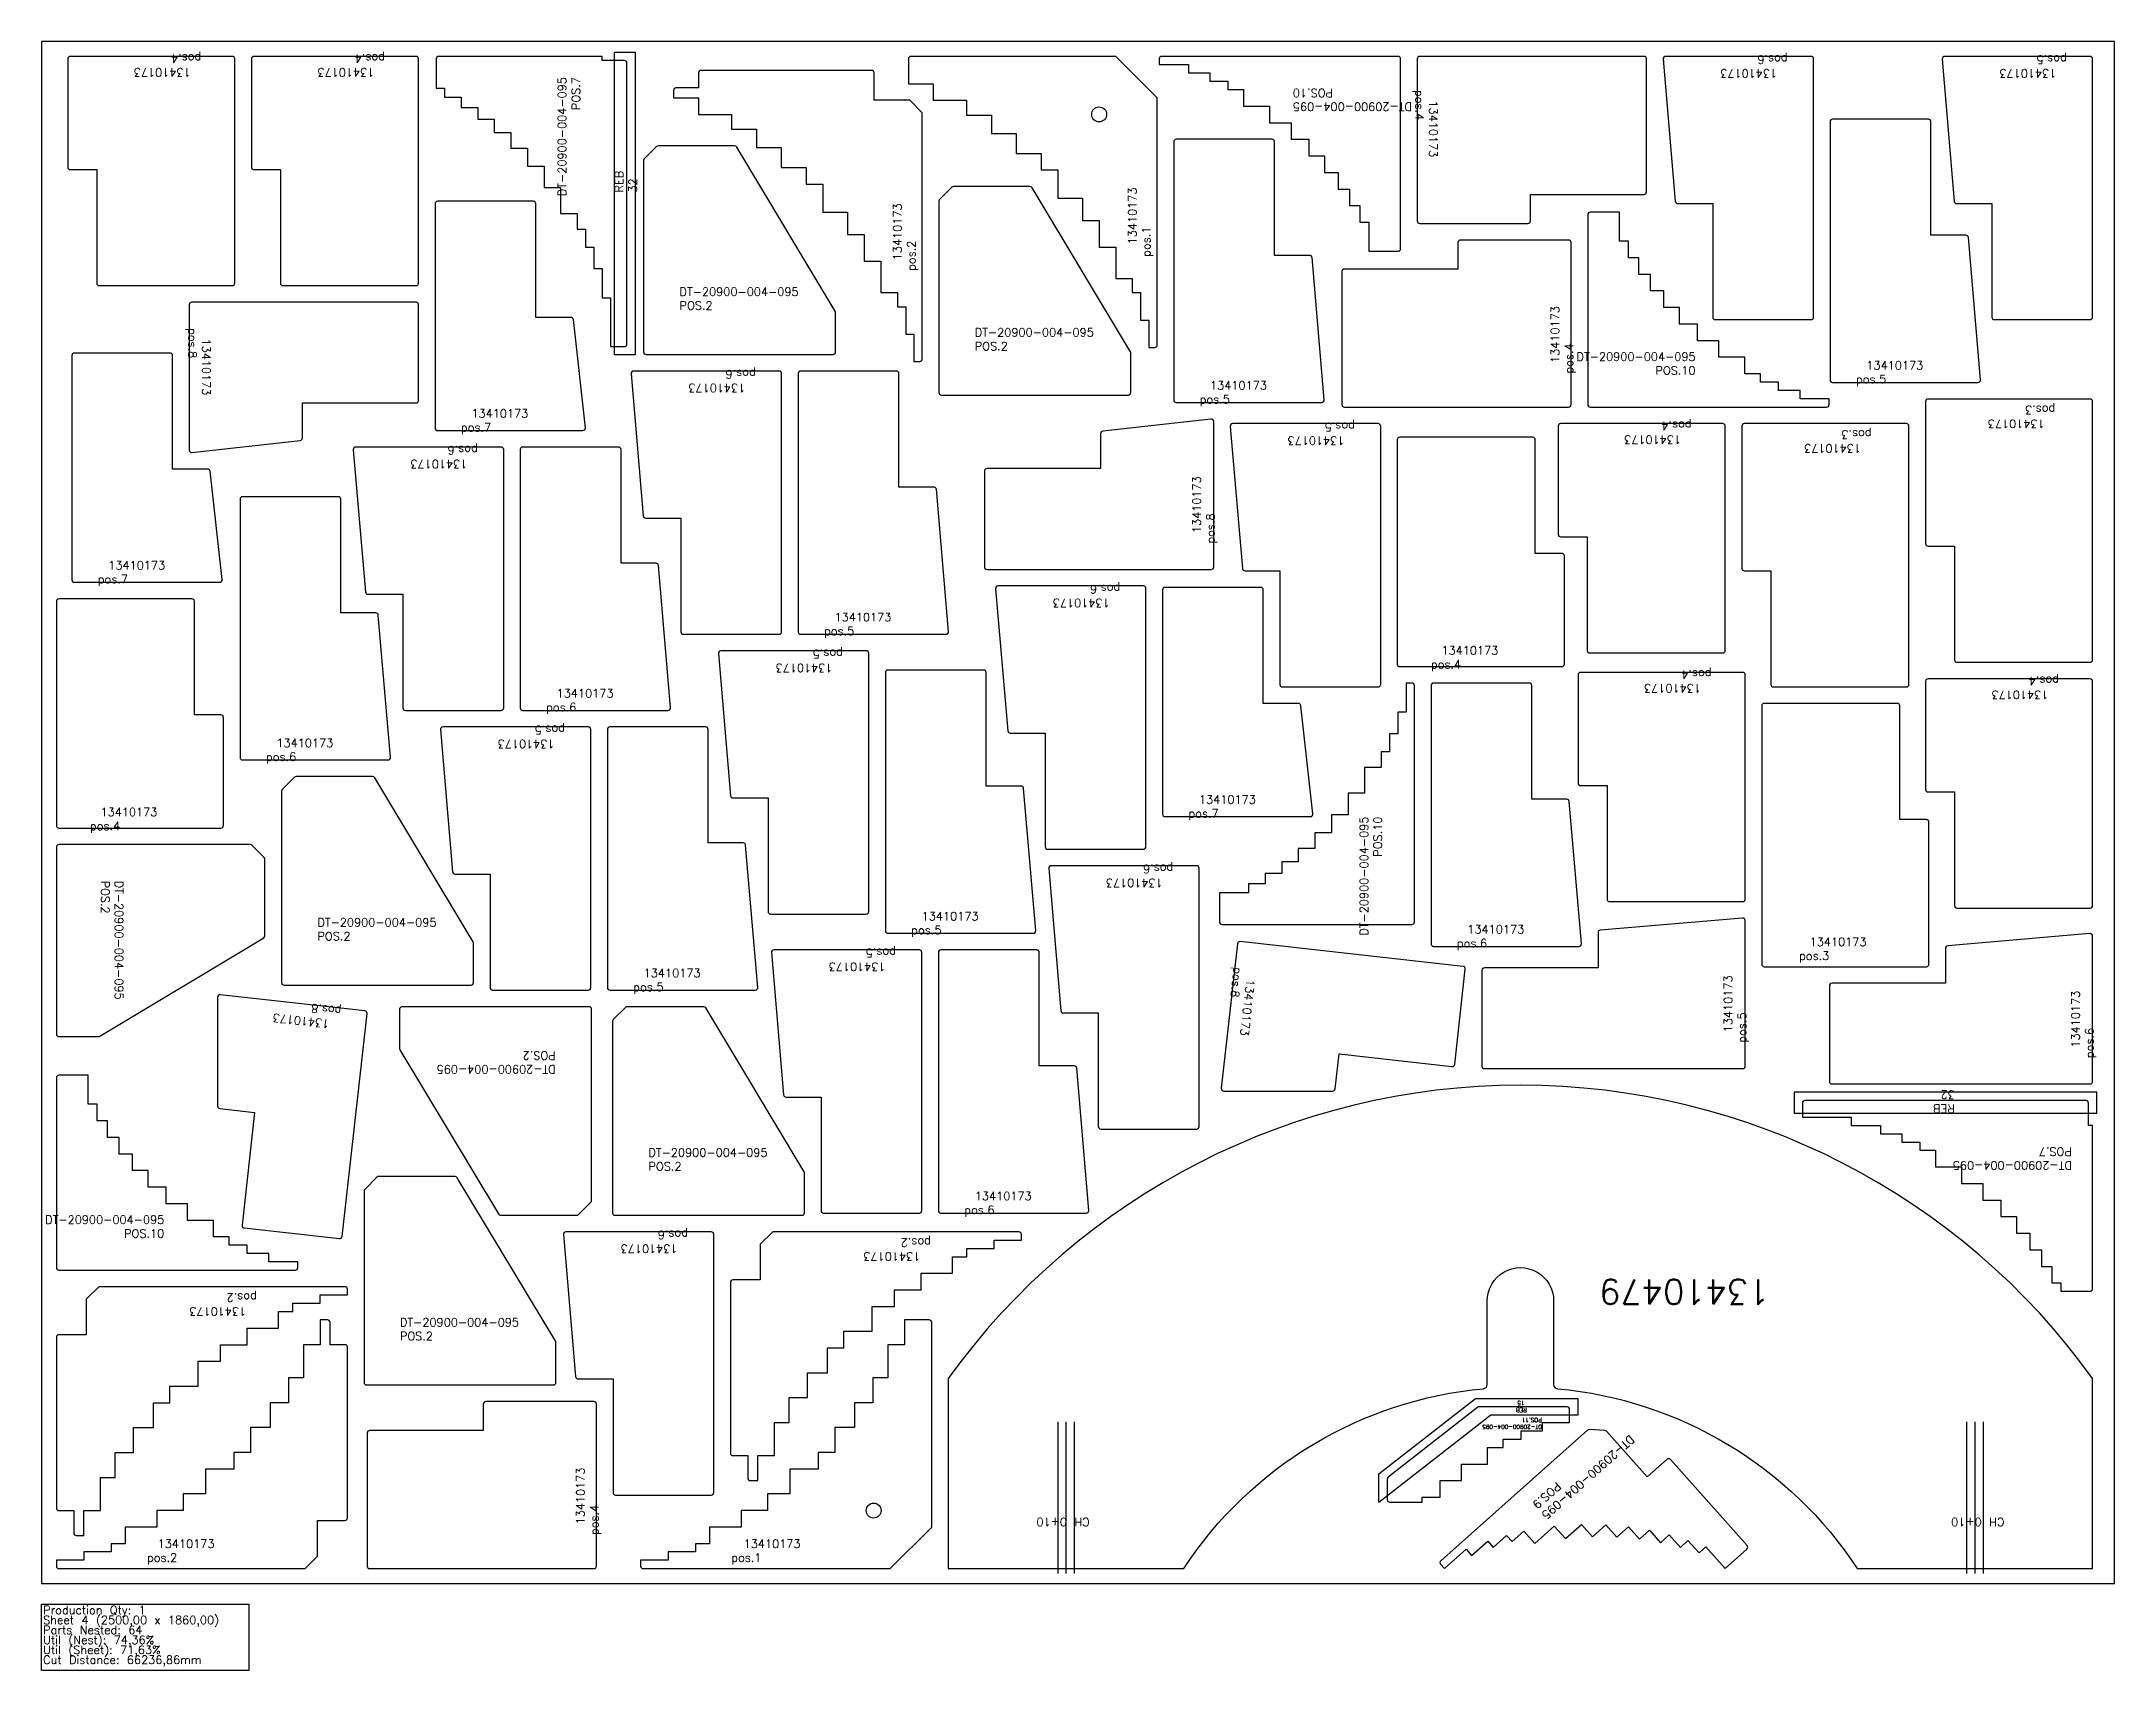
# Model space of a CAD drawing. Header units: millimetres. Extents: x 7875 to 10375, y -105 to 1860.
import ezdxf

# ---------------------------------------------------------------- set-up
doc = ezdxf.new("R2010")
doc.units = ezdxf.units.MM
for name, color, linetype in [('13410173', 7, 'Continuous'), ('13410479', 7, 'Continuous'), ('Chanfro', 7, 'Continuous'), ('DT-20900-004-095', 7, 'Continuous'), ('Rebaixo', 6, 'Continuous'), ('sheet', 24, 'Continuous'), ('Stats', 7, 'Continuous'), ('Texto', 7, 'Continuous')]:
    doc.layers.add(name, color=color, linetype=linetype)
doc.styles.get("Standard").update_dxf_attribs({"font": 'txt.shx'})

msp = doc.modelspace()

# ---------------------------------------------------------------- linework, layer by layer
at = {"layer": '13410173', "color": 1}
for points in [[(7941.7, 1568.5, 0.414214), (7944.7, 1565.5), (8105.2, 1565.5, 0.414214), (8108.2, 1568.5), (8108.2, 1839, 0.414214), (8105.2, 1842), (7909.7, 1842, 0.414214), (7906.7, 1839), (7906.7, 1708.5, 0.414214), (7909.7, 1705.5), (7941.7, 1705.5)], [(8163.2, 1568.5, 0.414214), (8166.2, 1565.5), (8326.7, 1565.5, 0.414214), (8329.7, 1568.5), (8329.7, 1839, 0.414214), (8326.7, 1842), (8131.2, 1842, 0.414214), (8128.2, 1839), (8128.2, 1708.5, 0.414214), (8131.2, 1705.5), (8163.2, 1705.5)], [(8922.2, 1789), (8879.2, 1789), (8879.2, 1822, 0.414214), (8876.2, 1825), (8670.2, 1825, 0.414214), (8667.2, 1822), (8667.2, 1804), (8640.2, 1804, 0.414214), (8637.2, 1801), (8637.2, 1792), (8667.2, 1792), (8667.2, 1772), (8707.2, 1772), (8707.2, 1754), (8737.2, 1754), (8737.2, 1732), (8767.2, 1732), (8767.2, 1708), (8797.2, 1708), (8797.2, 1688), (8817.2, 1688), (8817.2, 1654), (8847.2, 1654), (8847.2, 1627), (8867.2, 1627), (8867.2, 1595), (8887.2, 1595), (8887.2, 1557), (8907.2, 1557), (8907.2, 1540), (8917.2, 1540), (8917.2, 1507), (8927.2, 1507), (8927.2, 1474), (8934.2, 1474, 0.414214), (8937.2, 1477), (8937.2, 1774)], [(9220.5, 1792), (9170.5, 1842), (8923.5, 1842, 0.414214), (8920.5, 1839), (8920.5, 1809), (8950.5, 1809), (8950.5, 1789), (8990.5, 1789), (8990.5, 1771), (9020.5, 1771), (9020.5, 1749), (9050.5, 1749), (9050.5, 1725), (9080.5, 1725), (9080.5, 1705), (9100.5, 1705), (9100.5, 1671), (9130.5, 1671), (9130.5, 1644), (9150.5, 1644), (9150.5, 1612), (9170.5, 1612), (9170.5, 1574), (9190.5, 1574), (9190.5, 1557), (9200.5, 1557), (9200.5, 1524), (9210.5, 1524), (9210.5, 1491), (9217.5, 1491, 0.414214), (9220.5, 1494)], [(9807.6, 1675.5, 0.414214), (9810.6, 1678.5), (9810.6, 1839, 0.414214), (9807.6, 1842), (9537.1, 1842, 0.414214), (9534.1, 1839), (9534.1, 1643.5, 0.414214), (9537.1, 1640.5), (9667.6, 1640.5, 0.414214), (9670.6, 1643.5), (9670.6, 1675.5)], [(9845.3, 1667.2, 0.389525), (9848.3, 1664.5), (9890.5, 1664.5), (9890.5, 1527.5, 0.414214), (9893.5, 1524.5), (10009, 1524.5, 0.414214), (10012, 1527.5), (10012, 1839, 0.414214), (10009, 1842), (9833.7, 1842, 0.439341), (9830.7, 1838.7)], [(10181.8, 1667.2, 0.389525), (10184.8, 1664.5), (10227.1, 1664.5), (10227.1, 1527.5, 0.414214), (10230.1, 1524.5), (10345.6, 1524.5, 0.414214), (10348.6, 1527.5), (10348.6, 1839, 0.414214), (10345.6, 1842), (10170.2, 1842, 0.439341), (10167.2, 1838.7)], [(10198.8, 1623.5, 0.389525), (10195.8, 1626.2), (10153.5, 1626.2), (10153.5, 1763.2, 0.414214), (10150.5, 1766.2), (10035, 1766.2, 0.414214), (10032, 1763.2), (10032, 1451.7, 0.414214), (10035, 1448.7), (10210.4, 1448.7, 0.439341), (10213.4, 1452)], [(9407.2, 1599.3, 0.389525), (9404.2, 1602), (9362, 1602), (9362, 1739, 0.414214), (9359, 1742), (9243.5, 1742, 0.414214), (9240.5, 1739), (9240.5, 1427.5, 0.414214), (9243.5, 1424.5), (9418.9, 1424.5, 0.439341), (9421.8, 1427.8)], [(8528, 1390.7, 0.447008), (8531, 1394), (8516.5, 1524.5, 0.382162), (8513.5, 1527.2), (8471.2, 1527.2), (8471.2, 1664.2, 0.414214), (8468.2, 1667.2), (8352.7, 1667.2, 0.414214), (8349.7, 1664.2), (8349.7, 1393.7, 0.414214), (8352.7, 1390.7)], [(9446.2, 1585.5, 0.414214), (9443.2, 1582.5), (9443.2, 1422, 0.414214), (9446.2, 1419), (9716.7, 1419, 0.414214), (9719.7, 1422), (9719.7, 1617.5, 0.414214), (9716.7, 1620.5), (9586.2, 1620.5, 0.414214), (9583.2, 1617.5), (9583.2, 1585.5)], [(8053.2, 1367.2, 0.447008), (8056.5, 1364.2), (8187, 1378.7, 0.382162), (8189.7, 1381.7), (8189.7, 1424), (8326.7, 1424, 0.414214), (8329.7, 1427), (8329.7, 1542.5, 0.414214), (8326.7, 1545.5), (8056.2, 1545.5, 0.414214), (8053.2, 1542.5)], [(8090, 1207.7, 0.447008), (8093, 1211), (8078.5, 1341.5, 0.382162), (8075.5, 1344.2), (8033.2, 1344.2), (8033.2, 1481.2, 0.414214), (8030.2, 1484.2), (7914.7, 1484.2, 0.414214), (7911.7, 1481.2), (7911.7, 1210.7, 0.414214), (7914.7, 1207.7)], [(8600.8, 1287.7, 0.389525), (8603.8, 1285), (8646.1, 1285), (8646.1, 1148, 0.414214), (8649.1, 1145), (8764.6, 1145, 0.414214), (8767.6, 1148), (8767.6, 1459.5, 0.414214), (8764.6, 1462.5), (8589.2, 1462.5, 0.439341), (8586.2, 1459.2)], [(8954.3, 1319.8, 0.389525), (8951.3, 1322.5), (8909.1, 1322.5), (8909.1, 1459.5, 0.414214), (8906.1, 1462.5), (8790.6, 1462.5, 0.414214), (8787.6, 1459.5), (8787.6, 1148, 0.414214), (8790.6, 1145), (8965.9, 1145, 0.439341), (8968.9, 1148.3)], [(10150.1, 1251.2), (10182.1, 1251.2), (10182.1, 1114.2, 0.414214), (10185.1, 1111.2), (10345.6, 1111.2, 0.414214), (10348.6, 1114.2), (10348.6, 1425.7, 0.414214), (10345.6, 1428.7), (10150.1, 1428.7, 0.414214), (10147.1, 1425.7), (10147.1, 1254.2, 0.414214)], [(9288.7, 1401.5, 0.447008), (9285.3, 1404.5), (9154.8, 1390, 0.382162), (9152.2, 1387), (9152.2, 1344.7), (9015.2, 1344.7, 0.414214), (9012.2, 1341.7), (9012.2, 1226.2, 0.414214), (9015.2, 1223.2), (9285.7, 1223.2, 0.414214), (9288.7, 1226.2)], [(9323.3, 1224.2, 0.389525), (9326.3, 1221.5), (9368.5, 1221.5), (9368.5, 1084.5, 0.414214), (9371.5, 1081.5), (9487, 1081.5, 0.414214), (9490, 1084.5), (9490, 1396, 0.414214), (9487, 1399), (9311.7, 1399, 0.439341), (9308.7, 1395.7)], [(9676.5, 1379.5, 0.414214), (9673.5, 1382.5), (9513, 1382.5, 0.414214), (9510, 1379.5), (9510, 1109, 0.414214), (9513, 1106), (9708.5, 1106, 0.414214), (9711.5, 1109), (9711.5, 1239.5, 0.414214), (9708.5, 1242.5), (9676.5, 1242.5)], [(9739.1, 1125.5, 0.414214), (9742.1, 1122.5), (9902.6, 1122.5, 0.414214), (9905.6, 1125.5), (9905.6, 1396, 0.414214), (9902.6, 1399), (9707.1, 1399, 0.414214), (9704.1, 1396), (9704.1, 1265.5, 0.414214), (9707.1, 1262.5), (9739.1, 1262.5)], [(9928.6, 1221.5), (9960.6, 1221.5), (9960.6, 1084.5, 0.414214), (9963.6, 1081.5), (10124.1, 1081.5, 0.414214), (10127.1, 1084.5), (10127.1, 1396, 0.414214), (10124.1, 1399), (9928.6, 1399, 0.414214), (9925.6, 1396), (9925.6, 1224.5, 0.414214)], [(8265.7, 1196, 0.389525), (8268.6, 1193.2), (8310.9, 1193.2), (8310.9, 1056.2, 0.414214), (8313.9, 1053.2), (8429.4, 1053.2, 0.414214), (8432.4, 1056.2), (8432.4, 1367.7, 0.414214), (8429.4, 1370.7), (8254, 1370.7, 0.439341), (8251, 1367.5)], [(8619.1, 1228, 0.389525), (8616.1, 1230.7), (8573.9, 1230.7), (8573.9, 1367.7, 0.414214), (8570.9, 1370.7), (8455.4, 1370.7, 0.414214), (8452.4, 1367.7), (8452.4, 1056.2, 0.414214), (8455.4, 1053.2), (8630.8, 1053.2, 0.439341), (8633.7, 1056.5)], [(8281.2, 1168.1, 0.389525), (8278.2, 1170.8), (8236, 1170.8), (8236, 1307.8, 0.414214), (8233, 1310.8), (8117.5, 1310.8, 0.414214), (8114.5, 1307.8), (8114.5, 996.3, 0.414214), (8117.5, 993.3), (8292.9, 993.3, 0.439341), (8295.9, 996.6)], [(9040.3, 1028.4, 0.389525), (9043.3, 1025.7), (9085.5, 1025.7), (9085.5, 888.7, 0.414214), (9088.5, 885.7), (9204, 885.7, 0.414214), (9207, 888.7), (9207, 1200.2, 0.414214), (9204, 1203.2), (9028.7, 1203.2, 0.439341), (9025.7, 1199.9)], [(9405.4, 925, 0.447008), (9408.3, 928.3), (9393.8, 1058.8, 0.382162), (9390.9, 1061.5), (9348.5, 1061.5), (9348.5, 1198.5, 0.414214), (9345.5, 1201.5), (9230, 1201.5, 0.414214), (9227, 1198.5), (9227, 928, 0.414214), (9230, 925)], [(8059.5, 1184.7, 0.414214), (8056.5, 1187.7), (7896, 1187.7, 0.414214), (7893, 1184.7), (7893, 914.2, 0.414214), (7896, 911.2), (8091.5, 911.2, 0.414214), (8094.5, 914.2), (8094.5, 1044.7, 0.414214), (8091.5, 1047.7), (8059.5, 1047.7)], [(8705.9, 950.2, 0.389525), (8708.9, 947.5), (8751.2, 947.5), (8751.2, 810.5, 0.414214), (8754.2, 807.5), (8869.7, 807.5, 0.414214), (8872.7, 810.5), (8872.7, 1122, 0.414214), (8869.7, 1125), (8694.3, 1125, 0.439341), (8691.3, 1121.7)], [(9059.4, 959.1, 0.389525), (9056.4, 961.8), (9014.2, 961.8), (9014.2, 1098.8, 0.414214), (9011.2, 1101.8), (8895.7, 1101.8, 0.414214), (8892.7, 1098.8), (8892.7, 787.3, 0.414214), (8895.7, 784.3), (9071, 784.3, 0.439341), (9074, 787.6)], [(9717.4, 943.3, 0.389525), (9714.4, 946), (9672.2, 946), (9672.2, 1083, 0.414214), (9669.2, 1086), (9553.7, 1086, 0.414214), (9550.7, 1083), (9550.7, 771.5, 0.414214), (9553.7, 768.5), (9729, 768.5, 0.439341), (9732, 771.8)], [(9763.1, 825.5, 0.414214), (9766.1, 822.5), (9926.6, 822.5, 0.414214), (9929.6, 825.5), (9929.6, 1096, 0.414214), (9926.6, 1099), (9731.1, 1099, 0.414214), (9728.1, 1096), (9728.1, 965.5, 0.414214), (9731.1, 962.5), (9763.1, 962.5)], [(10182.1, 817.7, 0.414214), (10185.1, 814.7), (10345.6, 814.7, 0.414214), (10348.6, 817.7), (10348.6, 1088.2, 0.414214), (10345.6, 1091.2), (10150.1, 1091.2, 0.414214), (10147.1, 1088.2), (10147.1, 957.7, 0.414214), (10150.1, 954.7), (10182.1, 954.7)], [(10148.1, 921.5), (10116.1, 921.5), (10116.1, 1058.5, 0.414214), (10113.1, 1061.5), (9952.6, 1061.5, 0.414214), (9949.6, 1058.5), (9949.6, 747, 0.414214), (9952.6, 744), (10148.1, 744, 0.414214), (10151.1, 747), (10151.1, 918.5, 0.414214)], [(8370.8, 858.5, 0.389525), (8373.8, 855.7), (8416, 855.7), (8416, 718.7, 0.414214), (8419, 715.7), (8534.5, 715.7, 0.414214), (8537.5, 718.7), (8537.5, 1030.2, 0.414214), (8534.5, 1033.2), (8359.1, 1033.2, 0.439341), (8356.1, 1030)], [(8724.2, 890.5, 0.389525), (8721.2, 893.2), (8679, 893.2), (8679, 1030.2, 0.414214), (8676, 1033.2), (8560.5, 1033.2, 0.414214), (8557.5, 1030.2), (8557.5, 718.7, 0.414214), (8560.5, 715.7), (8735.9, 715.7, 0.439341), (8738.9, 719)], [(9104.3, 690.9, 0.389525), (9107.3, 688.2), (9149.5, 688.2), (9149.5, 551.2, 0.414214), (9152.5, 548.2), (9268, 548.2, 0.414214), (9271, 551.2), (9271, 862.7, 0.414214), (9268, 865.7), (9092.7, 865.7, 0.439341), (9089.7, 862.4)], [(9754.8, 787.9, 0.389525), (9752.1, 784.9), (9752.1, 742.6), (9615.1, 742.6, 0.414214), (9612.1, 739.6), (9612.1, 624.1, 0.414214), (9615.1, 621.1), (9926.6, 621.1, 0.414214), (9929.6, 624.1), (9929.6, 799.5, 0.439341), (9926.3, 802.5)], [(10173.8, 769.2, 0.389525), (10171.1, 766.2), (10171.1, 724), (10034.1, 724, 0.414214), (10031.1, 721), (10031.1, 605.5, 0.414214), (10034.1, 602.5), (10345.6, 602.5, 0.414214), (10348.6, 605.5), (10348.6, 780.9, 0.439341), (10345.3, 783.9)], [(8769.9, 589.6, 0.389525), (8772.9, 586.8), (8815.2, 586.8), (8815.2, 449.8, 0.414214), (8818.2, 446.8), (8933.7, 446.8, 0.414214), (8936.7, 449.8), (8936.7, 761.3, 0.414214), (8933.7, 764.3), (8758.3, 764.3, 0.439341), (8755.3, 761.1)], [(9123.4, 621.6, 0.389525), (9120.4, 624.3), (9078.2, 624.3), (9078.2, 761.3, 0.414214), (9075.2, 764.3), (8959.7, 764.3, 0.414214), (8956.7, 761.3), (8956.7, 449.8, 0.414214), (8959.7, 446.8), (9135, 446.8, 0.439341), (9138, 450.1)], [(9297.8, 597.3, 0.447008), (9300.8, 594), (9432.1, 594, 0.382162), (9435.1, 596.7), (9439.8, 638.7), (9575.9, 623.6, 0.414214), (9579.3, 626.3), (9592, 741, 0.414214), (9589.4, 744.4), (9320.5, 774.2, 0.414214), (9317.2, 771.6)], [(8090.7, 710.2, 0.447008), (8087.4, 707.2), (8087.4, 575.9, 0.382162), (8090, 572.9), (8132.1, 568.2), (8117, 432.1, 0.414214), (8119.6, 428.8), (8234.4, 416, 0.414214), (8237.7, 418.7), (8267.6, 687.5, 0.414214), (8265, 690.8)], [(8519.1, 249.5, 0.389525), (8522.1, 246.7), (8564.3, 246.7), (8564.3, 109.7, 0.414214), (8567.3, 106.7), (8682.8, 106.7, 0.414214), (8685.8, 109.7), (8685.8, 421.2, 0.414214), (8682.8, 424.2), (8507.5, 424.2, 0.439341), (8504.5, 421)], [(8741.8, 409.2), (8741.8, 366.2), (8708.8, 366.2, 0.414214), (8705.8, 363.2), (8705.8, 157.2, 0.414214), (8708.8, 154.2), (8726.8, 154.2), (8726.8, 127.2, 0.414214), (8729.8, 124.2), (8738.8, 124.2), (8738.8, 154.2), (8758.8, 154.2), (8758.8, 194.2), (8776.8, 194.2), (8776.8, 224.2), (8798.8, 224.2), (8798.8, 254.2), (8822.8, 254.2), (8822.8, 284.2), (8842.8, 284.2), (8842.8, 304.2), (8876.8, 304.2), (8876.8, 334.2), (8903.8, 334.2), (8903.8, 354.2), (8935.8, 354.2), (8935.8, 374.2), (8973.8, 374.2), (8973.8, 394.2), (8990.8, 394.2), (8990.8, 404.2), (9023.8, 404.2), (9023.8, 414.2), (9056.8, 414.2), (9056.8, 421.2, 0.414214), (9053.8, 424.2), (8756.8, 424.2)], [(7929, 343), (7929, 300), (7896, 300, 0.414214), (7893, 297), (7893, 91, 0.414214), (7896, 88), (7914, 88), (7914, 61, 0.414214), (7917, 58), (7926, 58), (7926, 88), (7946, 88), (7946, 128), (7964, 128), (7964, 158), (7986, 158), (7986, 188), (8010, 188), (8010, 218), (8030, 218), (8030, 238), (8064, 238), (8064, 268), (8091, 268), (8091, 288), (8123, 288), (8123, 308), (8161, 308), (8161, 328), (8178, 328), (8178, 338), (8211, 338), (8211, 348), (8244, 348), (8244, 355, 0.414214), (8241, 358), (7944, 358)], [(8208, 33), (8208, 76), (8241, 76, 0.414214), (8244, 79), (8244, 285, 0.414214), (8241, 288), (8223, 288), (8223, 315, 0.414214), (8220, 318), (8211, 318), (8211, 288), (8191, 288), (8191, 248), (8173, 248), (8173, 218), (8151, 218), (8151, 188), (8127, 188), (8127, 158), (8107, 158), (8107, 138), (8073, 138), (8073, 108), (8046, 108), (8046, 88), (8014, 88), (8014, 68), (7976, 68), (7976, 48), (7959, 48), (7959, 38), (7926, 38), (7926, 28), (7893, 28), (7893, 21, 0.414214), (7896, 18), (8193, 18)], [(8898.6, 18), (8948.6, 68), (8948.6, 315, 0.414214), (8945.6, 318), (8915.6, 318), (8915.6, 288), (8895.6, 288), (8895.6, 248), (8877.6, 248), (8877.6, 218), (8855.6, 218), (8855.6, 188), (8831.6, 188), (8831.6, 158), (8811.6, 158), (8811.6, 138), (8777.6, 138), (8777.6, 108), (8750.6, 108), (8750.6, 88), (8718.6, 88), (8718.6, 68), (8680.6, 68), (8680.6, 48), (8663.6, 48), (8663.6, 38), (8630.6, 38), (8630.6, 28), (8597.6, 28), (8597.6, 21, 0.414214), (8600.6, 18)], [(8270.8, 184.5, 0.414214), (8267.8, 181.5), (8267.8, 21, 0.414214), (8270.8, 18), (8541.3, 18, 0.414214), (8544.3, 21), (8544.3, 216.5, 0.414214), (8541.3, 219.5), (8410.8, 219.5, 0.414214), (8407.8, 216.5), (8407.8, 184.5)]]:
    msp.add_lwpolyline(points, format="xyb", close=True, dxfattribs=at)
for centre in [(9150.5, 1772), (8878.6, 88)]:
    msp.add_circle(centre, 9, dxfattribs=at)
at = {"layer": '13410479', "color": 1}
msp.add_lwpolyline([(10064.7, 18), (10348.6, 18), (10348.6, 247.4, 0.512483), (8968.6, 247.4), (8968.6, 18), (9252.5, 18, -0.228189), (9614, 235, 0.387581), (9618.6, 239.9), (9618.6, 341, -1.000013), (9698.6, 341), (9698.6, 239.9, 0.387581), (9703.1, 235, -0.228189)], format="xyb", close=True, dxfattribs=at)
at = {"layer": 'Chanfro', "color": 1}
for p, q in [((9100.5, 195), (9100.5, 12)), ((9110.5, 195), (9110.5, 12)), ((9120.5, 195), (9120.5, 12)), ((10196.6, 195), (10196.6, 12)), ((10206.6, 195), (10206.6, 12)), ((10216.6, 195), (10216.6, 12))]:
    msp.add_line(p, q, dxfattribs=at)
at = {"layer": 'DT-20900-004-095', "color": 4}
msp.add_lwpolyline([(8551.1, 1842), (8354.1, 1842, 0.414214), (8351.1, 1839), (8351.1, 1803.7), (8361.1, 1803.7), (8361.1, 1792.9), (8381.1, 1792.9), (8381.1, 1780.5), (8401.1, 1780.5), (8401.1, 1766.4), (8421.1, 1766.4), (8421.1, 1750.2), (8441.1, 1750.2), (8441.1, 1731.3), (8461.1, 1731.3), (8461.1, 1709.7), (8481.1, 1709.7), (8481.1, 1683.8), (8501.1, 1683.8), (8501.1, 1652.5), (8521.1, 1652.5), (8521.1, 1633.6), (8531.1, 1633.6), (8531.1, 1611.9), (8541.1, 1611.9), (8541.1, 1586), (8551.1, 1586), (8551.1, 1550.9), (8561.1, 1550.9), (8561.1, 1492), (8578.1, 1492, 0.414214), (8581.1, 1495), (8581.1, 1834, 0.414214), (8578.1, 1837), (8551.1, 1837)], format="xyb", close=True, dxfattribs=at)
at = {"layer": 'DT-20900-004-095', "color": 1}
for points in [[(9514.1, 1610), (9514.1, 1839, 0.414214), (9511.1, 1842), (9226, 1842, 0.414214), (9223, 1839), (9223, 1832), (9258.1, 1832), (9258.1, 1822), (9284.1, 1822), (9284.1, 1812), (9305.7, 1812), (9305.7, 1802), (9324.6, 1802), (9324.6, 1782), (9355.9, 1782), (9355.9, 1762), (9381.9, 1762), (9381.9, 1742), (9403.5, 1742), (9403.5, 1722), (9422.4, 1722), (9422.4, 1702), (9438.6, 1702), (9438.6, 1682), (9452.6, 1682), (9452.6, 1662), (9465, 1662), (9465, 1642), (9475.8, 1642), (9475.8, 1607), (9511.1, 1607, 0.414214)], [(8601.1, 1716.3), (8601.1, 1485.5, 0.414214), (8604.1, 1482.5), (8829.6, 1482.5, 0.414214), (8832.6, 1485.5), (8832.6, 1533.2, 0.135933), (8832.2, 1534.7), (8713.5, 1732.5, 0.263447), (8710.9, 1734), (8618.9, 1734, 0.198912), (8616.8, 1733.1), (8602, 1718.4, 0.198912)], [(8957.2, 1667.3), (8957.2, 1436.5, 0.414214), (8960.2, 1433.5), (9185.7, 1433.5, 0.414214), (9188.7, 1436.5), (9188.7, 1484.2, 0.135933), (9188.3, 1485.7), (9069.6, 1683.6, 0.263447), (9067, 1685), (8974.9, 1685, 0.198912), (8972.8, 1684.2), (8958.1, 1669.4, 0.198912)], [(9739.7, 1651), (9739.7, 1422, 0.414214), (9742.7, 1419), (10027.8, 1419, 0.414214), (10030.8, 1422), (10030.8, 1429), (9995.7, 1429), (9995.7, 1439), (9969.8, 1439), (9969.8, 1449), (9948.1, 1449), (9948.1, 1459), (9929.2, 1459), (9929.2, 1479), (9897.9, 1479), (9897.9, 1499), (9872, 1499), (9872, 1519), (9850.4, 1519), (9850.4, 1539), (9831.5, 1539), (9831.5, 1559), (9815.3, 1559), (9815.3, 1579), (9801.2, 1579), (9801.2, 1599), (9788.8, 1599), (9788.8, 1619), (9778, 1619), (9778, 1654), (9742.7, 1654, 0.414214)], [(9298.7, 794.9), (9527.7, 794.9, 0.414214), (9530.7, 797.9), (9530.7, 1083, 0.414214), (9527.7, 1086), (9520.7, 1086), (9520.7, 1050.9), (9510.7, 1050.9), (9510.7, 1025), (9500.7, 1025), (9500.7, 1003.3), (9490.7, 1003.3), (9490.7, 984.4), (9470.7, 984.4), (9470.7, 953.1), (9450.7, 953.1), (9450.7, 927.2), (9430.7, 927.2), (9430.7, 905.6), (9410.7, 905.6), (9410.7, 886.7), (9390.7, 886.7), (9390.7, 870.5), (9370.7, 870.5), (9370.7, 856.4), (9350.7, 856.4), (9350.7, 844), (9330.7, 844), (9330.7, 833.2), (9295.7, 833.2), (9295.7, 797.9, 0.414214)], [(8164.5, 955.6), (8164.5, 724.8, 0.414214), (8167.5, 721.8), (8393, 721.8, 0.414214), (8396, 724.8), (8396, 772.5, 0.135933), (8395.6, 774), (8276.9, 971.8, 0.263447), (8274.3, 973.3), (8182.2, 973.3, 0.198912), (8180.1, 972.4), (8165.4, 957.7, 0.198912)], [(8126.8, 891.2), (7896, 891.2, 0.414214), (7893, 888.2), (7893, 662.7, 0.414214), (7896, 659.7), (7943.7, 659.7, 0.135933), (7945.2, 660.1), (8143, 778.8, 0.263447), (8144.5, 781.4), (8144.5, 873.4, 0.198912), (8143.6, 875.5), (8128.9, 890.3, 0.198912)], [(8538.4, 462), (8538.4, 692.7, 0.414214), (8535.4, 695.7), (8309.9, 695.7, 0.414214), (8306.9, 692.7), (8306.9, 645, 0.135933), (8307.3, 643.5), (8426, 445.7, 0.263447), (8428.6, 444.2), (8520.7, 444.2, 0.198912), (8522.8, 445.1), (8537.5, 459.8, 0.198912)], [(8563.7, 678), (8563.7, 447.2, 0.414214), (8566.7, 444.2), (8792.2, 444.2, 0.414214), (8795.2, 447.2), (8795.2, 494.9, 0.135933), (8794.8, 496.4), (8676.1, 694.3, 0.263447), (8673.5, 695.7), (8581.4, 695.7, 0.198912), (8579.3, 694.8), (8564.6, 680.1, 0.198912)], [(7893, 610), (7893, 381, 0.414214), (7896, 378), (8181.1, 378, 0.414214), (8184.1, 381), (8184.1, 388), (8149, 388), (8149, 398), (8123.1, 398), (8123.1, 408), (8101.4, 408), (8101.4, 418), (8082.5, 418), (8082.5, 438), (8051.2, 438), (8051.2, 458), (8025.3, 458), (8025.3, 478), (8003.7, 478), (8003.7, 498), (7984.8, 498), (7984.8, 518), (7968.6, 518), (7968.6, 538), (7954.5, 538), (7954.5, 558), (7942.1, 558), (7942.1, 578), (7931.3, 578), (7931.3, 613), (7896, 613, 0.414214)], [(8264, 473.3), (8264, 242.5, 0.414214), (8267, 239.5), (8492.5, 239.5, 0.414214), (8495.5, 242.5), (8495.5, 290.2, 0.135933), (8495.1, 291.7), (8376.4, 489.5, 0.263447), (8373.8, 491), (8281.7, 491, 0.198912), (8279.6, 490.1), (8264.9, 475.4, 0.198912)], [(9811.4, 128.5), (9762.3, 183.6, 0.198912), (9760.2, 184.6), (9741.5, 185.7, 0.198912), (9739.4, 184.9), (9562.5, 27.5, 0.414214), (9562.2, 23.2), (9566.9, 18), (9593.1, 41.3), (9599.7, 33.9), (9619.1, 51.1), (9625.7, 43.6), (9641.9, 58), (9648.6, 50.6), (9662.7, 63.1), (9676, 48.2), (9699.4, 69), (9712.7, 54.1), (9732, 71.3), (9745.3, 56.4), (9761.5, 70.7), (9774.8, 55.8), (9788.9, 68.4), (9802.2, 53.4), (9814.3, 64.2), (9827.6, 49.2), (9838.1, 58.6), (9851.4, 43.6), (9860.6, 51.9), (9873.9, 37), (9882, 44.1), (9905.3, 18), (9931.7, 41.5, 0.414214), (9931.9, 45.7), (9839.5, 149.5, 0.414214), (9835.3, 149.8)]]:
    msp.add_lwpolyline(points, format="xyb", close=True, dxfattribs=at)
at = {"layer": 'DT-20900-004-095', "color": 5}
msp.add_lwpolyline([(10348.6, 552.5), (10343.6, 552.5), (10343.6, 579.5, 0.414214), (10340.6, 582.5), (10001.6, 582.5, 0.414214), (9998.6, 579.5), (9998.6, 562.5), (10057.5, 562.5), (10057.5, 552.5), (10092.6, 552.5), (10092.6, 542.5), (10118.5, 542.5), (10118.5, 532.5), (10140.1, 532.5), (10140.1, 522.5), (10159, 522.5), (10159, 502.5), (10190.4, 502.5), (10190.4, 482.5), (10216.3, 482.5), (10216.3, 462.5), (10237.9, 462.5), (10237.9, 442.5), (10256.8, 442.5), (10256.8, 422.5), (10273, 422.5), (10273, 402.5), (10287, 402.5), (10287, 382.5), (10299.4, 382.5), (10299.4, 362.5), (10310.2, 362.5), (10310.2, 352.5), (10345.6, 352.5, 0.414214), (10348.6, 355.5)], format="xyb", close=True, dxfattribs=at)
at = {"layer": 'DT-20900-004-095', "color": 3}
msp.add_lwpolyline([(9607, 212.5), (9499, 128.1, 0.230868), (9497.9, 125.7), (9497.9, 101.1, 0.414214), (9500.9, 98.1), (9540, 98.1), (9540, 104.1), (9561.6, 104.1), (9561.6, 124.1), (9587.5, 124.1), (9587.5, 144.1), (9618.8, 144.1), (9618.8, 164.1), (9637.7, 164.1), (9637.7, 174.1), (9659.4, 174.1), (9659.4, 184.1), (9685.3, 184.1), (9685.3, 194.1), (9717.9, 194.1), (9717.9, 210.1, 0.414214), (9714.9, 213.1), (9608.9, 213.1, 0.167343)], format="xyb", close=True, dxfattribs=at)
at = {"layer": 'Rebaixo', "color": 4, "linetype": 'Continuous', "lineweight": 25}
msp.add_lwpolyline([(8566.1, 1847), (8591.1, 1847), (8591.1, 1482), (8566.1, 1482)], close=True, dxfattribs=at)
at = {"layer": 'Rebaixo', "color": 5, "linetype": 'Continuous', "lineweight": 25}
msp.add_lwpolyline([(10353.6, 567.5), (10353.6, 592.5), (9988.6, 592.5), (9988.6, 567.5)], close=True, dxfattribs=at)
at = {"layer": 'Rebaixo', "color": 3}
msp.add_lwpolyline([(9487.9, 97.7), (9487.9, 132.1), (9604.4, 223.1), (9727.9, 223.1), (9727.9, 203.1), (9622.9, 203.1)], close=True, dxfattribs=at)
at = {"layer": 'sheet', "color": 7}
msp.add_lwpolyline([(7875, 0), (10375, 0), (10375, 1860), (7875, 1860)], close=True, dxfattribs=at)
at = {"layer": 'Stats', "color": 151}
msp.add_lwpolyline([(7875, -25), (8125, -25), (8125, -105), (7875, -105), (7875, -25)], close=True, dxfattribs=at)

# ---------------------------------------------------------------- texts
at = {"layer": 'Chanfro', "color": 1, "char_height": 10, "width": 72.975, "rotation": 180}
for insert, attachment_point in [((9139.1, 79.1), 7), ((10178, 79.1), 9)]:
    msp.add_mtext('CH 0+10', dxfattribs=dict(at, insert=insert, attachment_point=attachment_point))
at = {"layer": 'Rebaixo', "color": 4, "linetype": 'Continuous', "lineweight": 25, "insert": (8566.4, 1677.8), "char_height": 10, "attachment_point": 1, "rotation": 90}
msp.add_mtext_dynamic_manual_height_columns('REB\\P32', width=11.294, gutter_width=12.5, heights=[0], dxfattribs=at)
at = {"layer": 'Rebaixo', "color": 5, "linetype": 'Continuous', "lineweight": 25, "insert": (10182.4, 567.8), "char_height": 10, "attachment_point": 1, "rotation": 180}
msp.add_mtext_dynamic_manual_height_columns('REB\\P32', width=11.294, gutter_width=12.5, heights=[0], dxfattribs=at)
at = {"layer": 'Rebaixo', "color": 3, "insert": (9671.9, 206.8), "char_height": 5, "attachment_point": 1, "rotation": 180}
msp.add_mtext_dynamic_manual_height_columns('{\\W1.233714; }REB\\P{\\W1.900381; }15', width=25.67, gutter_width=12.5, heights=[0], dxfattribs=at)
at = {"layer": 'Stats', "color": 60}
for s, p in [('Sheet 4 (2500,00 x 1860,00)', (7877, -49)), ('Production Qty: 1', (7877, -37)), ('Parts Nested: 64', (7877, -61)), ('Util (Nest): 74,36%', (7877, -73)), ('Util (Sheet): 71,63%', (7877, -85)), ('Cut Distance: 66236,86mm', (7877, -97))]:
    msp.add_text(s, height=10, dxfattribs=at).set_placement(p)
at = {"layer": 'Texto', "color": 1}
for s, insert, char_height, width, attachment_point, rotation in [('{\\W1.42551; }13410173 pos.4', (8067.7, 1817.6), 10, 109.081, 1, 180), ('{\\W1.42551; }13410173 pos.4', (8289.2, 1817.6), 10, 109.081, 1, 180), ('{\\W1.421116; }13410173 pos.6', (9980.8, 1816.4), 10, 109.081, 1, 180), ('{\\W1.410571; }13410173 pos.5', (10317.4, 1816.4), 10, 109.081, 1, 180), ('DT-20900-004-095 POS.10', (9384.1, 1776.2), 10, 113.849, 3, 180), ('{\\W1.42551; }13410173 pos.4', (9558.5, 1801.5), 10, 109.081, 1, 270), ('{\\W1.668919; }13410173 pos.1', (9185.6, 1600.3), 10, 109.081, 1, 90), ('{\\W1.433418; }13410173 pos.2', (8902.3, 1583.3), 10, 109.081, 1, 90), ('{\\W1.42551; }13410173 pos.4', (9695.3, 1459.5), 10, 109.081, 1, 90), ('{\\W1.417601; }13410173 pos.8', (8078.8, 1514.3), 10, 109.081, 1, 270), ('{\\W1.421116; }13410173 pos.6', (8736.4, 1436.9), 10, 109.081, 1, 180), ('{\\W1.410571; }13410173 pos.5', (9458.9, 1373.4), 10, 109.081, 1, 180), ('{\\W1.42551; }13410173 pos.4', (9865, 1374.6), 10, 109.081, 1, 180), ('{\\W1.420237; }13410173 pos.3', (10303.5, 1393.8), 10, 109.081, 1, 180), ('{\\W1.421116; }13410173 pos.6', (8401.2, 1345.2), 10, 109.081, 1, 180), ('{\\W1.420237; }13410173 pos.3', (10082, 1364.1), 10, 109.081, 1, 180), ('{\\W1.417601; }13410173 pos.8', (9263.1, 1254.3), 10, 109.081, 1, 90), ('{\\W1.421116; }13410173 pos.6', (9175.9, 1177.6), 10, 109.081, 1, 180), ('{\\W1.410571; }13410173 pos.5', (8841.5, 1099.4), 10, 109.081, 1, 180), ('{\\W1.42551; }13410173 pos.4', (9889, 1074.7), 10, 109.081, 1, 180), ('{\\W1.42551; }13410173 pos.4', (10308, 1066.9), 10, 109.081, 1, 180), ('{\\W1.410571; }13410173 pos.5', (8506.3, 1007.7), 10, 109.081, 1, 180), ('DT-20900-004-095 POS.10', (9464.8, 925), 10, 113.849, 3, 90), ('{\\W1.421116; }13410173 pos.6', (9239.9, 840.1), 10, 109.081, 1, 180), ('DT-20900-004-095 \\P{\\W9.598617; }POS.2', (7973.6, 847.8), 10, 113.849, 1, 270), ('{\\W1.410571; }13410173 pos.5', (8905.5, 738.8), 10, 109.081, 1, 180), ('{\\W1.417601; }13410173 pos.8', (9339.5, 740.8), 10, 109.081, 1, 263.6598), ('{\\W1.410571; }13410173 pos.5', (9904, 652.3), 10, 109.081, 1, 90), ('{\\W1.421116; }13410173 pos.6', (10323, 633.7), 10, 109.081, 1, 90), ('{\\W1.417601; }13410173 pos.8', (8234.1, 668.5), 10, 109.081, 1, 173.6598), ('DT-20900-004-095 \\P{\\W9.598617; }POS.2', (8495.1, 615.1), 10, 113.849, 1, 180), ('{\\W1.421116; }13410173 pos.6', (8654.7, 398.7), 10, 109.081, 1, 180), ('{\\W1.433418; }13410173 pos.2', (8947.6, 389.4), 10, 109.081, 1, 180), ('{\\W1.433418; }13410173 pos.2', (8134.7, 323.1), 10, 109.081, 1, 180), ('13410479', (9959.2, 366.8), 30, 357.902, 7, 180), ('DT-20900-004-095 POS.9', (9689.9, 76.7), 10, 113.849, 3, 221.6723), ('{\\W1.42551; }13410173 pos.4', (8520, 58.5), 10, 109.081, 1, 90)]:
    msp.add_mtext(s, dxfattribs=dict(at, insert=insert, char_height=char_height, width=width, attachment_point=attachment_point, rotation=rotation))
at = {"layer": 'Texto', "color": 4, "insert": (8497.8, 1817), "char_height": 10, "width": 113.849, "attachment_point": 3, "rotation": 90}
msp.add_mtext('DT-20900-004-095 POS.7', dxfattribs=at)
at = {"layer": 'Texto', "color": 1, "char_height": 10}
for s, insert, width, attachment_point in [('DT-20900-004-095 \\P{\\W9.598617; }POS.2', (8644.5, 1563.1), 113.849, 1), ('DT-20900-004-095 \\P{\\W9.598617; }POS.2', (9000.5, 1514.1), 113.849, 1), ('DT-20900-004-095 POS.10', (9869.8, 1484.8), 113.849, 3), ('{\\W1.410571; }13410173 pos.5', (9271.7, 1450.1), 109.081, 1), ('{\\W1.410571; }13410173 pos.5', (10063.2, 1474.3), 109.081, 1), ('{\\W1.420237; }13410173 pos.7', (8380.9, 1416.3), 109.081, 1), ('{\\W1.420237; }13410173 pos.7', (7942.9, 1233.2), 109.081, 1), ('{\\W1.410571; }13410173 pos.5', (8818.8, 1170.6), 109.081, 1), ('{\\W1.42551; }13410173 pos.4', (9550.6, 1130.4), 109.081, 1), ('{\\W1.421116; }13410173 pos.6', (8483.6, 1078.8), 109.081, 1), ('{\\W1.421116; }13410173 pos.6', (8145.7, 1018.9), 109.081, 1), ('{\\W1.420237; }13410173 pos.7', (9258.2, 950.6), 109.081, 1), ('{\\W1.42551; }13410173 pos.4', (7933.5, 935.5), 109.081, 1), ('DT-20900-004-095 \\P{\\W9.598617; }POS.2', (8207.8, 802.4), 113.849, 1), ('{\\W1.410571; }13410173 pos.5', (8923.9, 809.9), 109.081, 1), ('{\\W1.421116; }13410173 pos.6', (9581.9, 794.1), 109.081, 1), ('{\\W1.420237; }13410173 pos.3', (9994.6, 778.9), 109.081, 1), ('{\\W1.410571; }13410173 pos.5', (8588.7, 741.3), 109.081, 1), ('DT-20900-004-095 \\P{\\W9.598617; }POS.2', (8607, 524.8), 113.849, 1), ('{\\W1.421116; }13410173 pos.6', (8987.9, 472.4), 109.081, 1), ('DT-20900-004-095 POS.10', (8023.1, 443.8), 113.849, 3), ('DT-20900-004-095 \\P{\\W9.598617; }POS.2', (8307.3, 320.1), 113.849, 1), ('{\\W1.433418; }13410173 pos.2', (8002.3, 52.9), 109.081, 1), ('{\\W1.668919; }13410173 pos.1', (8706.9, 52.9), 109.081, 1)]:
    msp.add_mtext(s, dxfattribs=dict(at, insert=insert, width=width, attachment_point=attachment_point))
at = {"layer": 'Texto', "color": 5, "insert": (10323.5, 499.2), "char_height": 10, "width": 113.849, "attachment_point": 1, "rotation": 180}
msp.add_mtext('DT-20900-004-095 \\P{\\W9.585436; }POS.7', dxfattribs=at)
at = {"layer": 'Texto', "color": 3, "insert": (9684.4, 186.4), "char_height": 5, "width": 66.479, "attachment_point": 1, "rotation": 180}
msp.add_mtext('{\\W2.13246; }DT-20900-004-095\\P{\\W5.32809;  } POS.11', dxfattribs=at)

doc.saveas('drawing.dxf')
